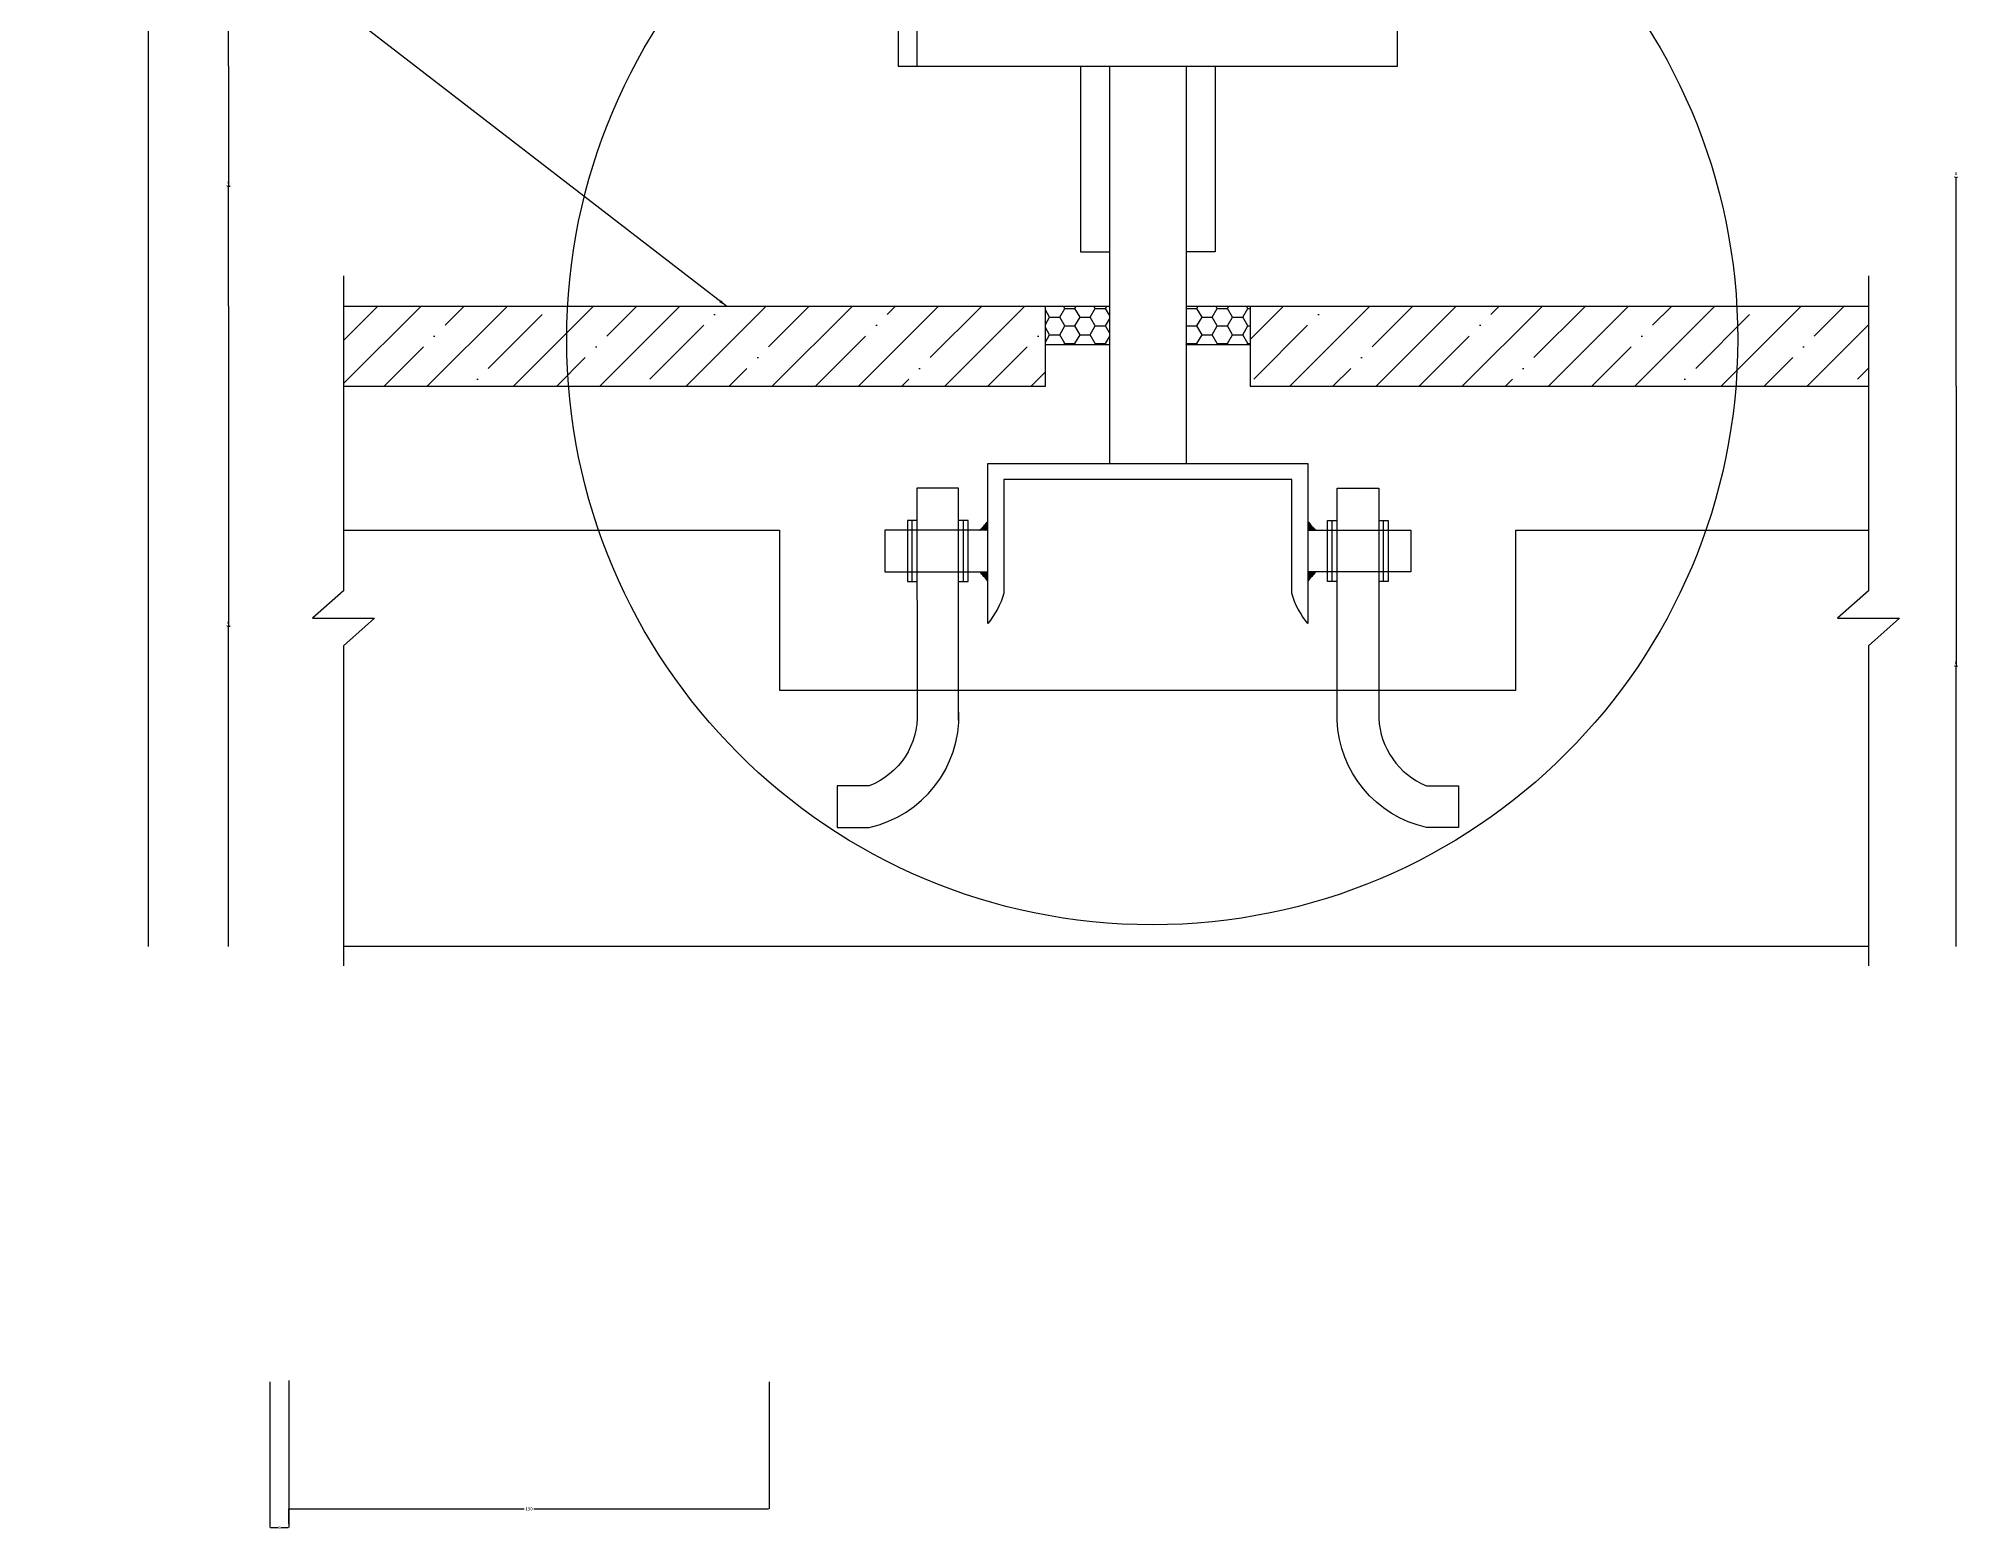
# Model space of a CAD drawing. Header units: metres. Extents: x 375 to 4496, y 270 to 5936.
# Drawn here: x 3594 to 4194, y 2847 to 3312 of the extents above; entities that cross this region are included whole.
import ezdxf

# ---------------------------------------------------------------- set-up
doc = ezdxf.new("R2010")
doc.units = ezdxf.units.M
for name, color, linetype in [('2', 2, 'Continuous'), ('3', 3, 'Continuous'), ('4', 4, 'Continuous'), ('7', 7, 'Continuous'), ('BH', 3, 'Continuous'), ('DIM', 3, 'Continuous')]:
    doc.layers.add(name, color=color, linetype=linetype)
doc.dimstyles.get("Standard").update_dxf_attribs({"dimtxt": 2.5, "dimasz": 2.5, "dimexe": 1.25, "dimexo": 0.625, "dimtad": 1, "dimcen": 2.5, "dimazin": 3, "dimtfac": 1, "dimtmove": 0, "dimatfit": 3})

# ---------------------------------------------------------------- blocks, each defined once
blk = doc.blocks.new('*D1')
for p, q in [((3628.53, 5728.5), (3628.53, 4378.64)), ((3628.28, 4378.64), (3628.03, 4378.64)), ((3628.53, 3028.78), (3628.53, 4378.64)), ((3628.53, 4378.64), (3628.53, 4378.64)), ((3628.78, 4378.64), (3629.03, 4378.64))]:
    blk.add_line(p, q)
at = {"layer": 'Defpoints'}
for p in [(3628.53, 5728.5), (3628.53, 4378.64), (3628.53, 3028.78)]:
    blk.add_point(p, dxfattribs=at)
at = {"layer": 'DIM', "insert": (3628.53, 4379.765), "char_height": 1, "attachment_point": 5}
blk.add_mtext('0', dxfattribs=at)
blk = doc.blocks.new('*D2')
for p, q in [((3653.53, 5583.5), (3653.53, 4443.64)), ((3653.28, 4443.64), (3653.03, 4443.64)), ((3653.53, 3303.78), (3653.53, 4443.64)), ((3653.53, 4443.64), (3653.53, 4443.64)), ((3653.78, 4443.64), (3654.03, 4443.64))]:
    blk.add_line(p, q)
at = {"layer": 'Defpoints'}
for p in [(3653.53, 5583.5), (3653.53, 4443.64), (3653.53, 3303.78)]:
    blk.add_point(p, dxfattribs=at)
at = {"layer": 'DIM', "insert": (3653.53, 4444.765), "char_height": 1, "attachment_point": 5}
blk.add_mtext('0', dxfattribs=at)
blk = doc.blocks.new('*D11')
for p, q in [((3653.53, 3228.78), (3653.53, 3128.78)), ((3653.28, 3128.78), (3653.03, 3128.78)), ((3653.53, 3028.78), (3653.53, 3128.78)), ((3653.53, 3128.78), (3653.53, 3128.78)), ((3653.78, 3128.78), (3654.03, 3128.78))]:
    blk.add_line(p, q)
at = {"layer": 'Defpoints'}
for p in [(3653.53, 3228.78), (3653.53, 3128.78), (3653.53, 3028.78)]:
    blk.add_point(p, dxfattribs=at)
at = {"layer": 'DIM', "insert": (3653.53, 3129.905), "char_height": 1, "attachment_point": 5}
blk.add_mtext('0', dxfattribs=at)
blk = doc.blocks.new('*D12')
for p, q in [((3666.44, 2892.74), (3666.44, 2847.27)), ((3672.44, 2893.17), (3672.44, 2847.27)), ((3666.69, 2847.27), (3668.94, 2847.27)), ((3669.94, 2847.27), (3672.19, 2847.27))]:
    blk.add_line(p, q)
at = {"layer": 'Defpoints'}
for p in [(3666.44, 2892.74), (3672.44, 2893.17), (3666.44, 2847.27)]:
    blk.add_point(p, dxfattribs=at)
at = {"layer": 'DIM', "insert": (3669.44, 2847.27), "char_height": 1, "attachment_point": 5}
blk.add_mtext('6', dxfattribs=at)
blk = doc.blocks.new('*D13')
for p, q in [((3822.44, 2892.74), (3822.44, 2853.1)), ((3672.44, 2848.45), (3672.44, 2853.1)), ((3672.69, 2853.1), (3745.94, 2853.1)), ((3748.94, 2853.1), (3822.19, 2853.1))]:
    blk.add_line(p, q)
at = {"layer": 'Defpoints'}
for p in [(3822.44, 2892.74), (3672.44, 2853.1), (3672.44, 2848.45)]:
    blk.add_point(p, dxfattribs=at)
at = {"layer": 'DIM', "insert": (3747.44, 2853.1), "char_height": 1, "attachment_point": 5}
blk.add_mtext('150', dxfattribs=at)
blk = doc.blocks.new('*D14')
for p, q in [((3653.53, 3303.78), (3653.53, 3266.28)), ((3653.28, 3266.28), (3653.03, 3266.28)), ((3653.53, 3228.78), (3653.53, 3266.28)), ((3653.53, 3266.28), (3653.53, 3266.28)), ((3653.78, 3266.28), (3654.03, 3266.28))]:
    blk.add_line(p, q)
at = {"layer": 'Defpoints'}
for p in [(3653.53, 3303.78), (3653.53, 3266.28), (3653.53, 3228.78)]:
    blk.add_point(p, dxfattribs=at)
at = {"layer": 'DIM', "insert": (3653.53, 3267.405), "char_height": 1, "attachment_point": 5}
blk.add_mtext('0', dxfattribs=at)
blk = doc.blocks.new('*D15')
for p, q in [((4193.16, 3203.78), (4193.16, 3116.28)), ((4192.91, 3116.28), (4192.66, 3116.28)), ((4193.16, 3028.78), (4193.16, 3116.28)), ((4193.16, 3116.28), (4193.16, 3116.28)), ((4193.41, 3116.28), (4193.66, 3116.28))]:
    blk.add_line(p, q)
at = {"layer": 'Defpoints'}
for p in [(4193.16, 3203.78), (4193.16, 3116.28), (4193.16, 3028.78)]:
    blk.add_point(p, dxfattribs=at)
at = {"layer": 'DIM', "insert": (4193.16, 3117.405), "char_height": 1, "attachment_point": 5}
blk.add_mtext('0', dxfattribs=at)
blk = doc.blocks.new('*D16')
for p, q in [((4192.91, 3269.06), (4192.66, 3269.06)), ((4193.16, 3203.78), (4193.16, 3269.06)), ((4193.16, 3228.78), (4193.16, 3269.06)), ((4193.16, 3269.06), (4193.16, 3269.06)), ((4193.41, 3269.06), (4193.66, 3269.06))]:
    blk.add_line(p, q)
at = {"layer": 'Defpoints'}
for p in [(4193.16, 3269.06), (4193.16, 3228.78), (4193.16, 3203.78)]:
    blk.add_point(p, dxfattribs=at)
at = {"layer": 'DIM', "insert": (4193.16, 3270.185), "char_height": 1, "attachment_point": 5}
blk.add_mtext('0', dxfattribs=at)

msp = doc.modelspace()

# ---------------------------------------------------------------- hatches: boundary and pattern name
at = {"layer": 'BH'}
h = msp.add_hatch(dxfattribs=at)
h.set_pattern_fill('ANSI35', scale=3)
h.paths.add_polyline_path([(3908.71, 3203.78), (3908.71, 3228.78), (3689.5, 3228.78), (3689.5, 3203.78)])
h.paths.add_polyline_path([(4165.81, 3203.78), (4165.81, 3228.78), (3972.71, 3228.78), (3972.71, 3203.78)])
h = msp.add_hatch(dxfattribs=at)
h.set_pattern_fill('HONEY')
h.paths.add_polyline_path([(3908.71, 3228.78), (3908.71, 3216.78), (3928.71, 3216.78), (3928.71, 3228.78)])
h.paths.add_polyline_path([(3952.71, 3228.78), (3952.71, 3216.78), (3972.71, 3216.78), (3972.71, 3228.78)])
h = msp.add_hatch(dxfattribs=at)
h.set_pattern_fill('SOLID')
h.paths.add_polyline_path([(3890.71, 3161.54, -0.08), (3888.15, 3158.78), (3890.71, 3158.78)])
h.paths.add_polyline_path([(3890.71, 3142.91), (3890.71, 3145.78), (3888.23, 3145.78, -0.02)])
h = msp.add_hatch(dxfattribs=at)
h.set_pattern_fill('SOLID')
h.paths.add_polyline_path([(3990.71, 3161.54, 0.08), (3993.27, 3158.78), (3990.71, 3158.78)])
h.paths.add_polyline_path([(3990.71, 3142.91), (3990.71, 3145.78), (3993.19, 3145.78, 0.02)])

# ---------------------------------------------------------------- linework, layer by layer
at = {"layer": '2'}
for p, q in [((3689.5, 3228.78), (3928.71, 3228.78)), ((3952.71, 3228.78), (4165.81, 3228.78))]:
    msp.add_line(p, q, dxfattribs=at)
at = {"layer": '3'}
for p, q in [((3867.1, 3142.78), (3867.1, 3161.78)), ((3883.1, 3142.78), (3883.1, 3161.78)), ((3998.32, 3142.78), (3998.32, 3161.78)), ((4014.32, 3142.78), (4014.32, 3161.78))]:
    msp.add_line(p, q, dxfattribs=at)
for points in [[(3868.6, 3161.78), (3865.6, 3161.78), (3865.6, 3142.78), (3868.6, 3142.78)], [(3881.6, 3142.78), (3884.6, 3142.78), (3884.6, 3161.78), (3881.6, 3161.78)], [(3999.82, 3142.78), (3996.82, 3142.78), (3996.82, 3161.78), (3999.82, 3161.78)], [(4012.82, 3161.78), (4015.82, 3161.78), (4015.82, 3142.78), (4012.82, 3142.78)], [(3689.5, 3158.78), (3825.71, 3158.78), (3825.71, 3108.78), (4055.71, 3108.78), (4055.71, 3158.78), (4165.81, 3158.78)]]:
    msp.add_lwpolyline(points, dxfattribs=at)
for centre, radius, start, end in [((3880.58, 3168.37), 12.21, 308.29, 326.03), ((4000.84, 3168.37), 12.21, 213.97, 231.71), ((3844.09, 3105.15), 60, 39.01, 42.63), ((4037.33, 3105.15), 60, 137.37, 140.99)]:
    msp.add_arc(centre, radius, start, end, dxfattribs=at)
at = {"layer": '4'}
msp.add_lwpolyline([(4018.71, 3303.78), (4018.71, 5658.5), (3862.71, 5658.5), (3862.71, 5604.74), (3862.71, 3303.78)], close=True, dxfattribs=at)
for points in [[(3919.71, 3303.78), (3919.71, 3245.78), (3928.71, 3245.78)], [(3961.71, 3303.78), (3961.71, 3245.78), (3952.71, 3245.78)]]:
    msp.add_lwpolyline(points, dxfattribs=at)
at = {"layer": '7'}
for p, q in [((3928.71, 3303.78), (3928.71, 3179.67)), ((3952.71, 3303.78), (3952.71, 3179.67)), ((3908.71, 3216.78), (3928.71, 3216.78)), ((3952.71, 3216.78), (3972.71, 3216.78)), ((4165.81, 3028.78), (3689.5, 3028.78))]:
    msp.add_line(p, q, dxfattribs=at)
for points in [[(3689.5, 3203.78), (3908.71, 3203.78), (3908.71, 3228.78)], [(3972.71, 3228.78), (3972.71, 3203.78), (4165.81, 3203.78)], [(3890.71, 3158.78), (3858.6, 3158.78), (3858.6, 3145.78), (3890.71, 3145.78)], [(3990.71, 3158.78), (4022.82, 3158.78), (4022.82, 3145.78), (3990.71, 3145.78)]]:
    msp.add_lwpolyline(points, dxfattribs=at)
for points in [[(3890.71, 3129.67), (3890.71, 3179.67), (3990.71, 3179.67), (3990.71, 3129.67, -0.11), (3985.71, 3139.07), (3985.71, 3174.67), (3895.71, 3174.67), (3895.71, 3139.07, -0.11)], [(4012.82, 3100.09, 0.29), (4027.71, 3078.95), (4037.71, 3078.95), (4037.71, 3065.95), (4027.71, 3065.95, -0.34), (3999.82, 3099.44), (3999.82, 3171.9), (4012.82, 3171.9)]]:
    msp.add_lwpolyline(points, format="xyb", close=True, dxfattribs=at)
msp.add_lwpolyline([(3881.6, 3099.44), (3881.6, 3171.9), (3868.6, 3171.9), (3868.71, 3101.89, -0.32), (3853.71, 3078.95), (3843.71, 3078.95), (3843.71, 3065.95), (3853.71, 3065.95, 0.36), (3881.71, 3101.91)], format="xyb", dxfattribs=at)
at = {"layer": 'BH'}
msp.add_line((3868.71, 3303.78), (3868.71, 5578.5), dxfattribs=at)
for points in [[(3689.5, 3238.22), (3689.5, 3139.87), (3679.82, 3131.28), (3699.19, 3131.28), (3689.5, 3122.7), (3689.5, 3022.69)], [(4165.81, 3238.22), (4165.81, 3139.87), (4156.12, 3131.28), (4175.5, 3131.28), (4165.81, 3122.7), (4165.81, 3022.69)]]:
    msp.add_lwpolyline(points, dxfattribs=at)
at = {"layer": 'DIM'}
msp.add_circle((3942.09, 3218.41), 182.88, dxfattribs=at)

# ---------------------------------------------------------------- dimensions: what is measured, and where the dimension line sits
for base, p1, p2, picture, middle in [((3628.53, 4378.64), (3628.53, 3028.78), (3628.53, 5728.5), '*D1', (3628.53, 4379.765)), ((3653.53, 4443.64), (3653.53, 3303.78), (3653.53, 5583.5), '*D2', (3653.53, 4444.765)), ((3653.53, 3266.28), (3653.53, 3228.78), (3653.53, 3303.78), '*D14', (3653.53, 3267.405)), ((4193.16, 3269.06), (4193.16, 3203.78), (4193.16, 3228.78), '*D16', (4193.16, 3270.185)), ((3653.53, 3128.78), (3653.53, 3028.78), (3653.53, 3228.78), '*D11', (3653.53, 3129.905)), ((4193.16, 3116.28), (4193.16, 3028.78), (4193.16, 3203.78), '*D15', (4193.16, 3117.405)), ((3666.44, 2847.27), (3666.44, 2892.74), (3672.44, 2893.17), '*D12', (3669.44, 2847.27)), ((3672.44, 2853.1), (3672.44, 2848.45), (3822.44, 2892.74), '*D13', (3747.44, 2853.1))]:
    dim = msp.add_linear_dim(base=base, p1=p1, p2=p2, dimstyle='Standard', dxfattribs=at)
    dim.commit()
    dim.dimension.update_dxf_attribs({"geometry": picture, "text_midpoint": middle})

# ---------------------------------------------------------------- leaders
msp.add_leader([(3809.11, 3228.78), (3241.05, 3667.02)], dimstyle='Standard', dxfattribs=at)

doc.saveas('drawing.dxf')
